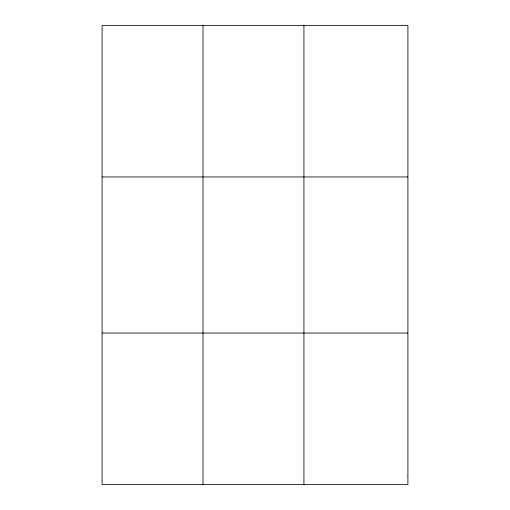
<?xml version="1.0" encoding="UTF-8"?>
<svg xmlns="http://www.w3.org/2000/svg" width="510" height="510" viewBox="0 0 510 510"><rect width="100%" height="100%" fill="white"/><g stroke="black" fill="none" stroke-linecap="round" stroke-linejoin="round"><path stroke-width="0.76" d="M203.012 484.5L203.012 25.5M303.928 484.5L303.928 25.5M102.096 176.97L407.904 176.97M102.096 333.03L407.904 333.03M407.904 476.085L407.904 484.5L102.096 484.5L102.096 25.5L407.904 25.5L407.904 476.085"/></g></svg>
